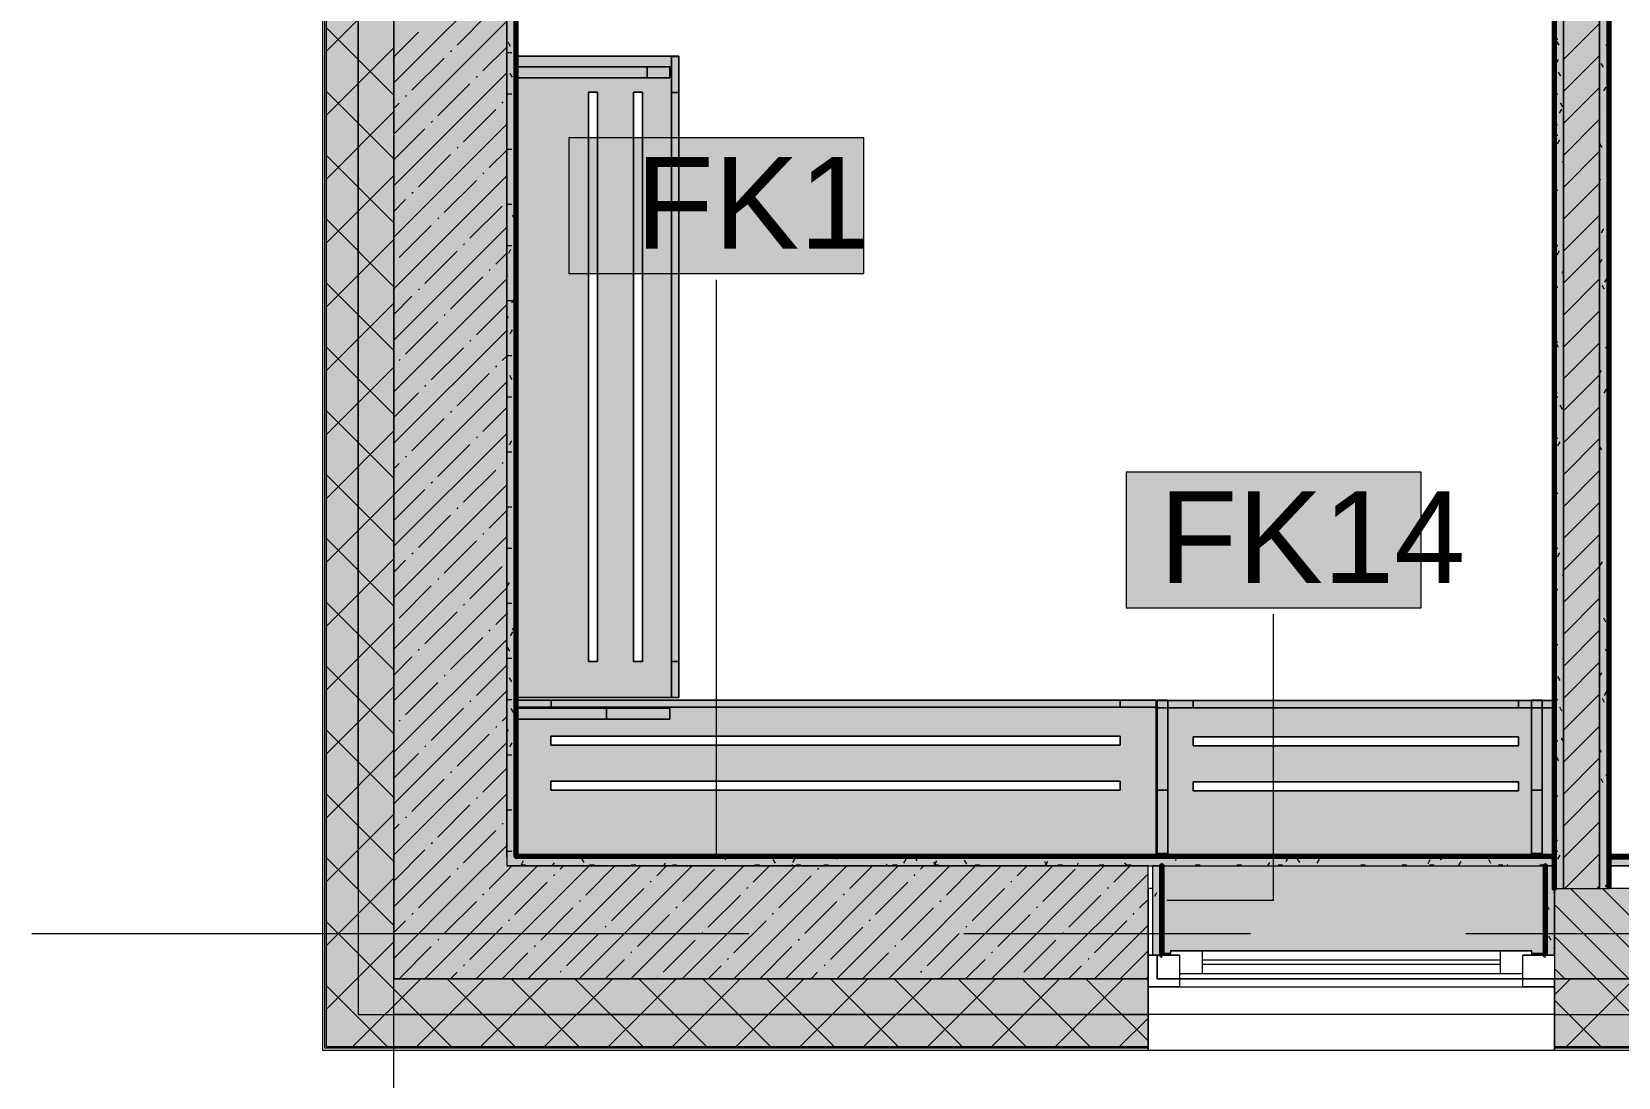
# Model space of a CAD drawing. Header units: millimetres. Extents: x -3817 to 677485, y -22715 to 103890.
# Drawn here: x 640634 to 644147, y 1558 to 3873 of the extents above; entities that cross this region are included whole.
import ezdxf

# ---------------------------------------------------------------- set-up
doc = ezdxf.new("R2010")
doc.units = ezdxf.units.MM
doc.layers.add('PDF _Геометрия', color=7, linetype='Continuous', true_color=0x1d1d1d)
doc.layers.add('PDF _Сплошная заливка', color=7, linetype='Continuous', true_color=0xffffff)
doc.layers.add('PDF _Текст', color=7, linetype='Continuous')
doc.styles.add('PDF GOST-Common', font='arial.ttf')

msp = doc.modelspace()

# ---------------------------------------------------------------- hatches: boundary and pattern name
at = {"layer": 'PDF _Сплошная заливка', "transparency": 33554559}
for points in [[(641285.5, 1775.9), (641435.5, 1775.9), (641435.5, 12267.9), (641285.5, 12267.9), (641285.5, 1922.8)], [(641435.5, 1975.9), (641685.5, 1975.9), (641685.5, 9575.9), (641435.5, 9575.9), (641435.5, 2950.4)], [(659178.4, 2025.9), (659185.5, 2025.9), (659185.5, 2045.9), (644125.5, 2045.9), (644126.5, 2025.9), (658819.7, 2025.9)], [(642320, 1775.9), (643105.5, 1775.9), (643105.5, 2025.9), (641685.5, 2025.9), (641685.5, 1975.9), (641435.5, 1975.9), (641435.5, 1775.9)], [(643985.5, 1827.9), (644005.5, 1827.9), (644005.5, 2025.7), (643985.5, 2025.7), (643985.5, 1922.8)]]:
    msp.add_hatch(color=256, dxfattribs=at).paths.add_polyline_path(points)
h = msp.add_hatch(color=256, dxfattribs=at)
h.paths.add_polyline_path([(644025.5, 1975.9), (644025.5, 5550.9), (644017.5, 5550.9), (644017.5, 5605.9), (644005.5, 5605.9), (644005.5, 1975.9)], flags=0)
h.paths.add_polyline_path([(644017.5, 7055.9), (644017.5, 7110.9), (644025.5, 7110.9), (644025.5, 11275.9), (644005.5, 11275.9), (644005.5, 7055.9)], flags=0)
h = msp.add_hatch(color=256, dxfattribs=at)
h.paths.add_polyline_path([(644105.5, 1975.9), (644105.5, 5605.9), (644025.5, 5605.9), (644025.5, 1975.9)], flags=0)
h.paths.add_polyline_path([(644105.5, 7055.9), (644105.5, 11275.9), (644025.5, 11275.9), (644025.5, 7055.9), (644075.5, 7055.9)], flags=0)
h = msp.add_hatch(color=256, dxfattribs=at)
h.paths.add_polyline_path([(644113.5, 1975.9), (644125.5, 1975.9), (644125.5, 5605.9), (644113.5, 5605.9), (644113.5, 5550.9), (644105.5, 5550.9), (644105.5, 1975.9)], flags=0)
h.paths.add_polyline_path([(644113.5, 7055.9), (644125.5, 7055.9), (644125.5, 8475.9), (644105.5, 8475.9), (644106.3, 7110.9), (644113.5, 7110.9), (644113.5, 7060.5)], flags=0)
at = {"layer": 'PDF _Сплошная заливка', "true_color": 0xeae6de, "transparency": 33554559}
h = msp.add_hatch(color=254, dxfattribs=at)
h.paths.add_polyline_path([(641706.5, 2398.4), (642066.4, 2398.4), (642066.4, 3818.7), (641706.5, 3818.7), (641706.5, 2950.4)], flags=0)
h.paths.add_polyline_path([(641966.4, 2478.4), (641966.4, 3738.7), (641986.4, 3738.7), (641986.4, 2478.4)], flags=0)
h.paths.add_polyline_path([(641866.4, 2478.4), (641866.4, 3738.7), (641886.4, 3738.7), (641886.4, 2478.4)], flags=0)
h = msp.add_hatch(color=254, dxfattribs=at)
h.paths.add_polyline_path([(641706.5, 2046.9), (643123.7, 2046.9), (643123.7, 2393.2), (641706.5, 2393.2), (641706.5, 2386.4)], flags=0)
h.paths.add_polyline_path([(643043.7, 2193.2), (641783.5, 2193.2), (641783.5, 2213.2), (643043.7, 2213.2)], flags=0)
h.paths.add_polyline_path([(643043.7, 2293.2), (641783.5, 2293.2), (641783.5, 2313.2), (643043.7, 2313.2)], flags=0)
h = msp.add_hatch(color=254, dxfattribs=at)
h.paths.add_polyline_path([(644004.5, 2046.9), (644004.5, 2391.8), (643125.2, 2391.8), (643125.2, 2046.9), (643998.8, 2046.9)], flags=0)
h.paths.add_polyline_path([(643205.2, 2191.8), (643205.2, 2211.8), (643925.5, 2211.8), (643925.5, 2191.8), (643754.8, 2191.8)], flags=0)
h.paths.add_polyline_path([(643205.2, 2291.8), (643205.2, 2311.8), (643925.5, 2311.8), (643925.5, 2291.8), (643754.8, 2291.8)], flags=0)
msp.add_hatch(color=254, dxfattribs=at).paths.add_polyline_path([(643155.5, 1831.9), (643155.5, 1837.9), (643955.5, 1837.9), (643955.5, 1831.9), (643984.5, 1831.9), (643985.5, 2025.7), (643136.5, 2025.9), (643136.5, 1831.9)])
at = {"layer": 'PDF _Сплошная заливка', "transparency": 33554559}
h = msp.add_hatch(color=256, dxfattribs=at)
h.paths.add_polyline_path([(661005.5, 1775.9), (661905.5, 1775.9), (661905.5, 1975.9), (661005.5, 1975.9), (661005.5, 1922.8)], flags=0)
h.paths.add_polyline_path([(665755.5, 1775.9), (665755.5, 1975.9), (665505.5, 1975.9), (665505.5, 1775.9)], flags=0)
h.paths.add_polyline_path([(658102.3, 1775.9), (658305.5, 1775.9), (658305.5, 1975.9), (657255.5, 1975.9), (657255.5, 1775.9)], flags=0)
h.paths.add_polyline_path([(673505.5, 1775.9), (673505.5, 1975.9), (673205.5, 1975.9), (673205.5, 1775.9)], flags=0)
h.paths.add_polyline_path([(662805.5, 1775.9), (663705.5, 1775.9), (663705.5, 1975.9), (662805.5, 1975.9), (662805.5, 1922.8)], flags=0)
h.paths.add_polyline_path([(671405.5, 1775.9), (671405.5, 1975.9), (670905.5, 1975.9), (670905.5, 1775.9), (671015.1, 1775.9)], flags=0)
h.paths.add_polyline_path([(668055.5, 1775.9), (669105.5, 1775.9), (669105.5, 1975.9), (668055.5, 1975.9), (668055.5, 1922.8)], flags=0)
h.paths.add_polyline_path([(653805.5, 1775.9), (653805.5, 1975.9), (652905.5, 1975.9), (652905.5, 1775.9), (653798.1, 1775.9)], flags=0)
h.paths.add_polyline_path([(654955.5, 1775.9), (654955.5, 1975.9), (654705.5, 1975.9), (654705.5, 1775.9)], flags=0)
h.paths.add_polyline_path([(646855.5, 1775.9), (646855.5, 1975.9), (646605.5, 1975.9), (646605.5, 1775.9), (646624.3, 1775.9)], flags=0)
h.paths.add_polyline_path([(649155.5, 1775.9), (650205.5, 1775.9), (650205.5, 1975.9), (649155.5, 1975.9)], flags=0)
h.paths.add_polyline_path([(644005.5, 1775.9), (644805.5, 1775.9), (644805.5, 1975.9), (644005.5, 1975.9), (644005.5, 1922.8)], flags=0)
h = msp.add_hatch(color=256, dxfattribs=at)
h.paths.add_polyline_path([(672305.5, 1625.9), (673505.5, 1625.9), (673505.5, 1775.9), (672305.5, 1775.9)], flags=0)
h.paths.add_polyline_path([(676754.1, 1625.9), (677155.5, 1625.9), (677155.5, 1775.9), (675805.5, 1775.9), (675805.5, 1625.9)], flags=0)
h.paths.add_polyline_path([(668055.5, 1625.9), (669105.5, 1625.9), (669105.5, 1775.9), (668055.5, 1775.9)], flags=0)
h.paths.add_polyline_path([(644005.5, 1625.9), (644805.5, 1625.9), (644805.5, 1775.9), (644005.5, 1775.9)], flags=0)
h.paths.add_polyline_path([(658102.3, 1625.9), (658305.5, 1625.9), (658305.5, 1775.9), (657255.5, 1775.9), (657255.5, 1625.9)], flags=0)
h.paths.add_polyline_path([(645705.5, 1625.9), (646855.5, 1625.9), (646855.5, 1775.9), (645705.5, 1775.9)], flags=0)
h.paths.add_polyline_path([(643105.5, 1625.9), (643105.5, 1775.9), (641285.5, 1775.9), (641285.5, 1625.9), (642320, 1625.9)], flags=0)
h.paths.add_polyline_path([(671405.5, 1625.9), (671405.5, 1775.9), (670005.5, 1775.9), (670005.5, 1625.9), (671015.1, 1625.9)], flags=0)
h.paths.add_polyline_path([(661905.5, 1625.9), (661905.5, 1775.9), (661005.5, 1775.9), (661005.5, 1625.9)], flags=0)
h.paths.add_polyline_path([(663705.5, 1625.9), (663705.5, 1775.9), (662805.5, 1775.9), (662805.5, 1625.9)], flags=0)
h.paths.add_polyline_path([(649155.5, 1625.9), (650205.5, 1625.9), (650205.5, 1775.9), (649155.5, 1775.9)], flags=0)
h.paths.add_polyline_path([(651105.5, 1625.9), (652005.5, 1625.9), (652005.5, 1775.9), (651105.5, 1775.9)], flags=0)
h.paths.add_polyline_path([(659205.5, 1625.9), (660105.5, 1625.9), (660105.5, 1775.9), (659205.5, 1775.9)], flags=0)
h.paths.add_polyline_path([(654955.5, 1625.9), (654955.5, 1775.9), (652905.5, 1775.9), (652905.5, 1625.9), (654705.5, 1625.9)], flags=0)
h.paths.add_polyline_path([(665755.5, 1625.9), (665755.5, 1775.9), (664605.5, 1775.9), (664605.5, 1625.9), (665276.1, 1625.9)], flags=0)

# ---------------------------------------------------------------- linework, layer by layer
at = {"layer": 'PDF _Геометрия', "color": 9, "lineweight": 9, "true_color": 0xc0c0c0}
for points in [[(659695.5, 11483.9), (659695.5, 11495.9), (659425.5, 11495.9), (659425.5, 11475.9), (659425.5, 11275.9), (659425.5, 12475.9), (659205.5, 12475.9), (657170.5, 12475.9), (657170.5, 12275.9), (657170.5, 12255.9), (659185.5, 12255.9), (659185.5, 2045.9), (644126.5, 2045.9)], [(642000.5, 11483.9), (642000.5, 11495.9), (641685.5, 11495.9), (641685.5, 11475.9), (641685.5, 11275.9), (641685.5, 2045.9), (641685.5, 9575.9), (641435.5, 9575.9), (641435.5, 1975.9), (641435.5, 1775.9), (643105.5, 1775.9), (643105.5, 2025.9), (644004.5, 2025.9)], [(644017.5, 5605.9), (644005.5, 5605.9), (644005.5, 1975.9), (644005.5, 1775.9), (644005.5, 1617.9), (644805.5, 1617.9), (644805.5, 1775.9), (644805.5, 1975.9), (644126.5, 1975.9)], [(644125.5, 1975.9), (644125.5, 5605.9), (644113.5, 5605.9)], [(644005.5, 2025.9), (644005.5, 2045.9)], [(644125.5, 2045.9), (644125.5, 2025.9)], [(659175.5, 2025.9), (659185.5, 2025.9), (644126.5, 2025.9), (644805.5, 2025.9)], [(643115.5, 1975.9), (643105.5, 1975.9), (643105.5, 1775.9), (643105.5, 1617.9), (644005.5, 1617.9), (644005.5, 1775.9), (643126, 1775.9), (643126, 1827.9), (643126, 1775.9), (644005.5, 1775.9)]]:
    msp.add_lwpolyline(points, dxfattribs=at)
for points in [[(641277.5, 1775.9), (641277.5, 1622.9), (641277.5, 1617.9), (643105.5, 1617.9), (643105.5, 1775.9), (641435.5, 1775.9), (641435.5, 12267.9), (641435.5, 12270.9), (641435.5, 12275.9), (641282.5, 12275.9), (641277.5, 12275.9)], [(643135.5, 1827.9), (643135.5, 2025.9), (643115.5, 2025.9), (643115.5, 1827.9)], [(644005.5, 1827.9), (644005.5, 2025.7), (643985.5, 2025.7), (643985.5, 1827.9)]]:
    msp.add_lwpolyline(points, close=True, dxfattribs=at)
at = {"layer": 'PDF _Геометрия', "color": 7, "lineweight": 9}
for points in [[(641435.5, 12270.9), (641285.5, 12270.9), (641282.5, 12270.9), (641282.5, 1775.9), (641282.5, 1625.9), (641282.5, 1622.9), (643105.5, 1622.9)], [(641435.5, 12267.9), (641285.5, 12267.9), (641285.5, 1775.9), (641285.5, 1625.9), (643105.5, 1625.9)], [(641356.5, 12275.9), (641356.5, 1696.9), (643105.5, 1696.9), (641435.5, 1696.9)], [(641705.5, 2045.9), (641705.5, 11254.9)], [(641356.5, 1975.9), (641356.5, 9575.9)], [(644005.5, 1975.9), (644025.5, 1975.9), (644025.5, 5550.9), (644025.5, 1975.9), (644105.5, 1975.9), (644105.5, 5550.9), (644105.5, 1975.9), (644125.5, 1975.9)], [(642149.8, 2046.4), (642149.8, 3323.8)], [(643147.3, 1950), (643383.7, 1950), (643383.7, 2583.5)], [(641685.5, 2045.9), (641685.5, 2025.9), (643105.5, 2025.9), (641685.5, 2025.9)], [(644005.5, 2045.9), (644004.5, 2045.9), (641706.5, 2045.9)], [(644126.5, 2045.9), (644125.5, 2045.9)], [(644005.5, 2025.9), (644004.5, 2025.9)], [(644126.5, 2025.9), (644125.5, 2025.9)], [(644005.5, 1696.9), (644805.5, 1696.9)], [(644005.5, 1625.9), (644805.5, 1625.9)], [(644005.5, 1622.9), (644805.5, 1622.9)]]:
    msp.add_lwpolyline(points, dxfattribs=at)
at = {"layer": 'PDF _Геометрия', "color": 231, "lineweight": 9, "true_color": 0xff80c0}
for points in [[(641706.5, 11254.9), (641705.5, 11254.9), (641705.5, 2045.9), (641706.5, 2045.9), (644004.5, 2045.9)], [(644125.5, 1975.9), (644126.5, 1975.9)]]:
    msp.add_lwpolyline(points, dxfattribs=at)
at = {"layer": 'PDF _Геометрия', "color": 231, "lineweight": 70, "true_color": 0xff80c0}
for points in [[(644004.5, 2025.9), (644004.5, 1975.9), (644005.5, 1975.9), (644005.5, 2025.9), (644005.5, 2045.9), (644005.5, 5605.9), (644004.5, 5605.9), (644004.5, 2046.9), (641706.5, 2046.9), (641706.5, 11254.9)], [(644126.5, 2045.9), (644805.5, 2045.9), (644805.5, 2046.9), (644126.5, 2046.9), (644126.5, 5605.9), (644125.5, 5605.9), (644125.5, 2045.9), (644125.5, 2025.9), (644125.5, 1975.9)], [(644126.5, 1975.9), (644126.5, 2025.9)]]:
    msp.add_lwpolyline(points, dxfattribs=at)
at = {"layer": 'PDF _Геометрия', "color": 253, "lineweight": 9, "true_color": 0xaaaaaa}
for points in [[(641435.5, -30.4), (641435.5, 2469.6), (641435.5, 4736.5)], [(640633.9, 1875.9), (642221.4, 1875.9)], [(642697.7, 1875.9), (643332.7, 1875.9)], [(643808.9, 1875.9), (645396.4, 1875.9)], [(643175.5, 1827.9), (643105.5, 1827.9)], [(644005.5, 1827.9), (643935.5, 1827.9)], [(643225.5, 1817.9), (643885.5, 1817.9)], [(643885.5, 1807.9), (643225.5, 1807.9)], [(643105.5, 1757.9), (644005.5, 1757.9)]]:
    msp.add_lwpolyline(points, dxfattribs=at)
at = {"layer": 'PDF _Геометрия', "lineweight": 9}
for points in [[(641435.5, 3760.1), (641685.5, 4010.1)], [(641285.5, 3828.9), (641435.5, 3978.9)], [(641575.6, 3843.2), (641646.9, 3914.5)], [(641435.5, 3732.6), (641285.5, 3882.6)], [(641435.5, 3646), (641685.5, 3896)], [(641435.5, 3817.1), (641490.1, 3871.7)], [(644025.5, 3811.2), (644105.5, 3891.2)], [(641285.5, 3687.5), (641435.5, 3837.5)], [(641561.4, 3829), (641563.7, 3831.3)], [(641632.7, 3786.2), (641685.5, 3839)], [(641475.8, 3743.4), (641547.1, 3814.7)], [(644025.5, 3740.5), (644105.5, 3820.5)], [(641435.5, 3532), (641685.5, 3782)], [(641618.4, 3771.9), (641620.8, 3774.3)], [(641435.5, 3591.2), (641285.5, 3741.2)], [(641461.6, 3729.2), (641464, 3731.5)], [(641532.9, 3686.4), (641604.1, 3757.7)], [(644025.5, 3669.7), (644105.5, 3749.7)], [(641285.5, 3546), (641435.5, 3696)], [(641435.5, 3703.1), (641447.3, 3714.9)], [(641589.9, 3629.4), (641661.2, 3700.6)], [(641675.4, 3714.9), (641677.8, 3717.3)], [(641435.5, 3417.9), (641685.5, 3667.9)], [(641435.5, 3589), (641504.3, 3657.9)], [(641518.6, 3672.1), (641521, 3674.5)], [(644025.5, 3599), (644105.5, 3679)], [(641435.5, 3449.8), (641285.5, 3599.8)], [(641490.1, 3529.6), (641561.4, 3600.9)], [(641575.6, 3615.1), (641578, 3617.5)], [(641646.9, 3572.3), (641685.5, 3610.9)], [(644025.5, 3528.3), (644105.5, 3608.3)], [(641285.5, 3404.6), (641435.5, 3554.6)], [(641435.5, 3303.9), (641685.5, 3553.9)], [(641632.7, 3558.1), (641635, 3560.5)], [(641475.8, 3515.3), (641478.2, 3517.7)], [(641547.1, 3472.5), (641618.4, 3543.8)], [(644025.5, 3457.6), (644105.5, 3537.6)], [(641435.5, 3475), (641461.6, 3501.1)], [(641604.1, 3415.5), (641675.4, 3486.8)], [(641435.5, 3308.4), (641285.5, 3458.4)], [(641447.3, 3372.8), (641518.6, 3444)], [(641532.9, 3458.3), (641535.2, 3460.7)], [(644025.5, 3386.9), (644105.5, 3466.9)], [(641285.5, 3263.2), (641435.5, 3413.2)], [(641435.5, 3189.8), (641685.5, 3439.8)], [(641504.3, 3315.7), (641575.6, 3387)], [(641589.9, 3401.3), (641592.3, 3403.6)], [(641661.2, 3358.5), (641685.5, 3382.8)], [(644025.5, 3316.2), (644105.5, 3396.2)], [(641646.9, 3344.2), (641649.3, 3346.6)], [(641435.5, 3166.9), (641285.5, 3316.9)], [(641435.5, 3075.8), (641685.5, 3325.8)], [(641490.1, 3301.5), (641492.5, 3303.8)], [(641561.4, 3258.7), (641632.7, 3330)], [(644025.5, 3245.5), (644105.5, 3325.5)], [(641285.5, 3121.8), (641435.5, 3271.8)], [(641435.5, 3246.9), (641475.8, 3287.2)], [(641618.4, 3201.7), (641685.5, 3268.8)], [(641547.1, 3244.4), (641549.5, 3246.8)], [(644025.5, 3174.8), (644105.5, 3254.8)], [(641435.5, 2961.7), (641685.5, 3211.7)], [(641461.6, 3158.9), (641532.9, 3230.2)], [(641435.5, 3025.5), (641285.5, 3175.5)], [(641518.6, 3101.9), (641589.9, 3173.2)], [(641604.1, 3187.4), (641606.5, 3189.8)], [(644025.5, 3104.1), (644105.5, 3184.1)], [(641285.5, 2980.4), (641435.5, 3130.4)], [(641447.3, 3144.7), (641449.7, 3147)], [(641661.2, 3130.4), (641663.5, 3132.8)], [(641675.4, 3144.7), (641685.5, 3154.7)], [(641435.5, 2847.7), (641685.5, 3097.7)], [(641575.6, 3044.9), (641646.9, 3116.1)], [(644025.5, 3033.3), (644105.5, 3113.3)], [(641435.5, 3018.8), (641490.1, 3073.4)], [(641504.3, 3087.6), (641506.7, 3090)], [(641435.5, 2884.1), (641285.5, 3034.1)], [(641561.4, 3030.6), (641563.7, 3033)], [(641632.7, 2987.8), (641685.5, 3040.7)], [(644025.5, 2962.6), (644105.5, 3042.6)], [(641285.5, 2838.9), (641435.5, 2988.9)], [(641475.8, 2945.1), (641547.1, 3016.3)], [(641435.5, 2733.6), (641685.5, 2983.6)], [(641532.9, 2888), (641604.1, 2959.3)], [(641618.4, 2973.6), (641620.8, 2976)], [(644025.5, 2891.9), (644105.5, 2971.9)], [(641435.5, 2904.7), (641447.3, 2916.6)], [(641461.6, 2930.8), (641464, 2933.2)], [(641675.4, 2916.6), (641677.8, 2918.9)], [(641435.5, 2742.7), (641285.5, 2892.7)], [(641589.9, 2831), (641661.2, 2902.3)], [(644025.5, 2821.2), (644105.5, 2901.2)], [(641285.5, 2697.5), (641435.5, 2847.5)], [(641435.5, 2619.6), (641685.5, 2869.6)], [(641435.5, 2790.7), (641504.3, 2859.5)], [(641518.6, 2873.8), (641521, 2876.2)], [(641575.6, 2816.8), (641578, 2819.1)], [(641646.9, 2774), (641685.5, 2812.6)], [(644025.5, 2750.5), (644105.5, 2830.5)], [(641490.1, 2731.2), (641561.4, 2802.5)], [(641435.5, 2601.3), (641285.5, 2751.3)], [(641435.5, 2505.5), (641685.5, 2755.5)], [(641547.1, 2674.2), (641618.4, 2745.5)], [(641632.7, 2759.7), (641635, 2762.1)], [(644025.5, 2679.8), (644105.5, 2759.8)], [(641285.5, 2556.1), (641435.5, 2706.1)], [(641475.8, 2717), (641478.2, 2719.3)], [(641435.5, 2676.6), (641461.6, 2702.7)], [(641604.1, 2617.2), (641675.4, 2688.5)], [(644025.5, 2609.1), (644105.5, 2689.1)], [(641435.5, 2391.5), (641685.5, 2641.5)], [(641447.3, 2574.4), (641518.6, 2645.7)], [(641532.9, 2659.9), (641535.2, 2662.3)], [(641435.5, 2459.8), (641285.5, 2609.8)], [(641589.9, 2602.9), (641592.3, 2605.3)], [(644025.5, 2538.4), (644105.5, 2618.4)], [(641285.5, 2414.7), (641435.5, 2564.7)], [(641504.3, 2517.4), (641575.6, 2588.7)], [(641661.2, 2560.2), (641685.5, 2584.5)], [(641561.4, 2460.4), (641632.7, 2531.6)], [(641646.9, 2545.9), (641649.3, 2548.3)], [(644025.5, 2467.7), (644105.5, 2547.7)], [(641435.5, 2277.4), (641685.5, 2527.4)], [(641490.1, 2503.1), (641492.5, 2505.5)], [(641435.5, 2318.4), (641285.5, 2468.4)], [(641435.5, 2448.5), (641475.8, 2488.9)], [(641618.4, 2403.3), (641685.5, 2470.4)], [(644025.5, 2396.9), (644105.5, 2477)], [(641461.6, 2360.6), (641532.9, 2431.8)], [(641547.1, 2446.1), (641549.5, 2448.5)], [(641285.5, 2273.2), (641435.5, 2423.2)], [(641435.5, 2163.4), (641685.5, 2413.4)], [(641604.1, 2389.1), (641606.5, 2391.4)], [(644025.5, 2326.2), (644105.5, 2406.2)], [(641518.6, 2303.5), (641589.9, 2374.8)], [(641675.4, 2346.3), (641685.5, 2356.4)], [(641435.5, 2177), (641285.5, 2327)], [(641447.3, 2346.3), (641449.7, 2348.7)], [(641661.2, 2332.1), (641663.5, 2334.4)], [(644025.5, 2255.5), (644105.5, 2335.5)], [(641435.5, 2049.3), (641685.5, 2299.3)], [(641504.3, 2289.3), (641506.7, 2291.7)], [(641575.6, 2246.5), (641646.9, 2317.8)], [(641285.5, 2131.8), (641435.5, 2281.8)], [(641435.5, 2220.4), (641490.1, 2275)], [(644025.5, 2184.8), (644105.5, 2264.8)], [(641475.8, 2146.7), (641547.1, 2218)], [(641561.4, 2232.3), (641563.7, 2234.6)], [(641632.7, 2189.5), (641685.5, 2242.3)], [(641435.5, 2035.6), (641285.5, 2185.6)], [(641435.5, 1935.3), (641476, 1975.9), (641685.5, 2185.3)], [(644025.5, 2114.1), (644105.5, 2194.1)], [(641532.9, 2089.7), (641604.1, 2161)], [(641618.4, 2175.2), (641620.8, 2177.6)], [(641285.5, 1990.4), (641435.5, 2140.4)], [(641435.5, 2106.4), (641447.3, 2118.2)], [(641461.6, 2132.5), (641464, 2134.8)], [(641675.4, 2118.2), (641677.8, 2120.6)], [(644025.5, 2043.4), (644105.5, 2123.4)], [(641518.6, 2075.4), (641521, 2077.8)], [(641589.9, 2032.7), (641661.2, 2104)], [(641435.5, 1894.2), (641285.5, 2044.2)], [(641435.5, 1821.2), (641590.1, 1975.9), (641685.5, 2071.2)], [(641435.5, 1992.3), (641504.3, 2061.2)], [(644028.6, 1975.9), (644105.5, 2052.7)], [(641490.1, 1932.9), (641533.1, 1975.9), (641561.4, 2004.2)], [(641504.1, 1775.9), (641754.1, 2025.9)], [(641575.6, 2018.4), (641578, 2020.8)], [(641618.2, 1775.9), (641868.2, 2025.9)], [(641646.9, 1975.7), (641647.1, 1975.9), (641685.5, 2014.2), (641697.1, 2025.9)], [(641732.2, 1775.9), (641982.2, 2025.9)], [(641789.5, 2004.2), (641791.8, 2006.5)], [(641803.7, 2018.4), (641811.2, 2025.9)], [(641846.3, 1775.9), (642096.3, 2025.9)], [(641860.8, 1961.4), (641925.2, 2025.9)], [(641960.3, 1775.9), (642210.3, 2025.9)], [(642017.6, 2004.2), (642039.3, 2025.9)], [(642074.4, 1775.9), (642324.4, 2025.9)], [(642074.6, 1947.1), (642145.9, 2018.4)], [(642188.4, 1775.9), (642438.4, 2025.9)], [(642231.4, 1989.9), (642267.4, 2025.9)], [(642288.4, 1932.9), (642359.7, 2004.2)], [(642302.5, 1775.9), (642552.5, 2025.9)], [(642374, 2018.4), (642376.3, 2020.8)], [(642416.5, 1775.9), (642666.5, 2025.9)], [(642445.3, 1975.7), (642495.5, 2025.9)], [(642530.6, 1775.9), (642780.6, 2025.9)], [(642587.8, 2004.2), (642590.2, 2006.5)], [(642602.1, 2018.4), (642609.5, 2025.9)], [(642644.6, 1775.9), (642894.6, 2025.9)], [(642659.1, 1961.4), (642723.6, 2025.9)], [(642758.7, 1775.9), (643008.7, 2025.9)], [(642815.9, 2004.2), (642837.6, 2025.9)], [(642872.7, 1775.9), (643105.5, 2008.6)], [(642872.9, 1947.1), (642944.2, 2018.4)], [(643029.8, 1989.9), (643065.7, 2025.9)], [(641285.5, 1849), (641435.5, 1999)], [(641703.9, 1918.6), (641775.2, 1989.9)], [(641917.8, 1904.4), (641989.1, 1975.7)], [(642003.3, 1989.9), (642005.7, 1992.3)], [(642217.2, 1975.7), (642219.5, 1978)], [(642502.3, 1918.6), (642573.6, 1989.9)], [(642716.1, 1904.4), (642787.4, 1975.7)], [(642801.7, 1989.9), (642804, 1992.3)], [(643015.5, 1975.7), (643017.9, 1978)], [(644390.8, 1625.9), (644240.8, 1775.9), (644040.8, 1975.9)], [(644099.4, 1975.9), (644105.5, 1982)], [(644311.5, 1775.9), (644111.5, 1975.9)], [(641547.1, 1875.9), (641618.4, 1947.1)], [(641632.7, 1961.4), (641635, 1963.8)], [(641761, 1861.6), (641832.2, 1932.9)], [(641846.5, 1947.1), (641848.9, 1949.5)], [(642060.3, 1932.9), (642062.7, 1935.3)], [(642131.6, 1890.1), (642202.9, 1961.4)], [(642345.5, 1875.9), (642416.7, 1947.1)], [(642431, 1961.4), (642433.4, 1963.8)], [(642559.3, 1861.6), (642630.6, 1932.9)], [(642644.8, 1947.1), (642647.2, 1949.5)], [(642858.7, 1932.9), (642861.1, 1935.3)], [(642930, 1890.1), (643001.2, 1961.4)], [(643086.8, 1932.9), (643105.5, 1951.6)], [(644170.1, 1775.9), (644005.5, 1940.4)], [(641562.4, 1625.9), (641412.4, 1775.9), (641285.5, 1902.7)], [(641435.5, 1878.3), (641461.6, 1904.4)], [(641475.8, 1918.6), (641478.2, 1921)], [(641689.7, 1904.4), (641692, 1906.7)], [(641974.8, 1847.3), (642046.1, 1918.6)], [(642188.6, 1833.1), (642259.9, 1904.4)], [(642274.2, 1918.6), (642276.6, 1921)], [(642488, 1904.4), (642490.4, 1906.7)], [(642773.1, 1847.3), (642844.4, 1918.6)], [(642987, 1833.1), (643058.3, 1904.4)], [(643072.5, 1918.6), (643074.9, 1921)], [(641532.9, 1861.6), (641535.2, 1864)], [(641604.1, 1818.8), (641675.4, 1890.1)], [(641818, 1804.6), (641889.3, 1875.9)], [(641903.5, 1890.1), (641905.9, 1892.5)], [(642117.4, 1875.9), (642119.7, 1878.2)], [(642331.2, 1861.6), (642333.6, 1864)], [(642402.5, 1818.8), (642473.8, 1890.1)], [(642616.3, 1804.6), (642687.6, 1875.9)], [(642701.9, 1890.1), (642704.2, 1892.5)], [(642915.7, 1875.9), (642918.1, 1878.2)], [(642986.8, 1775.9), (643105.5, 1894.6)], [(644249.4, 1625.9), (644099.4, 1775.9), (644005.5, 1869.7)], [(641285.5, 1707.6), (641353.8, 1775.9), (641435.5, 1857.6)], [(641447.3, 1776.1), (641518.6, 1847.3)], [(641675.2, 1775.9), (641732.4, 1833.1)], [(641746.7, 1847.3), (641749.1, 1849.7)], [(641960.5, 1833.1), (641962.9, 1835.5)], [(642031.8, 1790.3), (642103.1, 1861.6)], [(642245.7, 1776.1), (642316.9, 1847.3)], [(642473.6, 1775.9), (642530.8, 1833.1)], [(642545, 1847.3), (642547.4, 1849.7)], [(642758.9, 1833.1), (642761.3, 1835.5)], [(642830.2, 1790.3), (642901.4, 1861.6)], [(643044, 1776.1), (643105.5, 1837.5)], [(641589.9, 1804.6), (641592.3, 1806.9)], [(641803.7, 1790.3), (641806.1, 1792.7)], [(641903.3, 1775.9), (641946.3, 1818.8)], [(642131.4, 1775.9), (642160.1, 1804.6)], [(642174.4, 1818.8), (642176.8, 1821.2)], [(642388.2, 1804.6), (642390.6, 1806.9)], [(642602.1, 1790.3), (642604.4, 1792.7)], [(642701.7, 1775.9), (642744.6, 1818.8)], [(642929.8, 1775.9), (642958.5, 1804.6)], [(642972.7, 1818.8), (642975.1, 1821.2)], [(644028.6, 1775.9), (644005.5, 1799)], [(641420.9, 1625.9), (641285.5, 1761.3)], [(641345.2, 1625.9), (641495.2, 1775.9)], [(641486.6, 1625.9), (641636.6, 1775.9)], [(641703.8, 1625.9), (641553.8, 1775.9)], [(641561.2, 1775.9), (641575.6, 1790.3)], [(641628, 1625.9), (641778, 1775.9)], [(641845.2, 1625.9), (641695.2, 1775.9)], [(641769.5, 1625.9), (641919.5, 1775.9)], [(641789.3, 1775.9), (641789.5, 1776.1)], [(641986.6, 1625.9), (641836.6, 1775.9)], [(641910.9, 1625.9), (642060.9, 1775.9)], [(642128, 1625.9), (641978, 1775.9)], [(642017.6, 1776.1), (642019.9, 1778.4)], [(642052.3, 1625.9), (642202.3, 1775.9)], [(642269.5, 1625.9), (642119.5, 1775.9)], [(642193.7, 1625.9), (642343.7, 1775.9)], [(642410.9, 1625.9), (642260.9, 1775.9)], [(642335.1, 1625.9), (642485.1, 1775.9)], [(642359.5, 1775.9), (642374, 1790.3)], [(642552.3, 1625.9), (642402.3, 1775.9)], [(642476.6, 1625.9), (642626.6, 1775.9)], [(642693.7, 1625.9), (642543.7, 1775.9)], [(642587.6, 1775.9), (642587.8, 1776.1)], [(642618, 1625.9), (642768, 1775.9)], [(642835.1, 1625.9), (642685.1, 1775.9)], [(642759.4, 1625.9), (642909.4, 1775.9)], [(642815.9, 1776.1), (642818.3, 1778.4)], [(642976.6, 1625.9), (642826.6, 1775.9)], [(642900.8, 1625.9), (643050.8, 1775.9)], [(643105.5, 1638.4), (642968, 1775.9)], [(643100.8, 1775.9), (643105.5, 1780.5)], [(644005.5, 1740.6), (644040.8, 1775.9)], [(644032.2, 1625.9), (644182.2, 1775.9)], [(644107.9, 1625.9), (644005.5, 1728.3)], [(643042.3, 1625.9), (643105.5, 1689.1)]]:
    msp.add_lwpolyline(points, dxfattribs=at)
at = {"layer": 'PDF _Геометрия', "color": 253, "lineweight": 9, "true_color": 0x9b9b9b}
for points in [[(641694.2, 3840), (641689.2, 3848.7)], [(641705.5, 3836.7), (641702.6, 3831.8)], [(644005.5, 3857.1), (644013.2, 3857.1)], [(644015.5, 3842.8), (644010.5, 3851.5)], [(644125.2, 3835.7), (644120.1, 3844.4)], [(641686.7, 3826.6), (641696.7, 3826.6)], [(644013.7, 3811.3), (644008.7, 3802.6)], [(644114, 3794.1), (644109, 3802.8)], [(641698.3, 3772), (641693.3, 3780.7)], [(644019.6, 3774.7), (644014.6, 3783.4)], [(644125.1, 3765.6), (644125.5, 3765.6)], [(641687.1, 3730.3), (641685.5, 3733.2)], [(641686.7, 3735.1), (641696.7, 3735.1)], [(644005.5, 3735.1), (644013.2, 3735.1)], [(644119.3, 3750.4), (644114.2, 3741.7)], [(644020.8, 3701.7), (644015.7, 3692.9)], [(644023.7, 3706.7), (644018.6, 3715.4)], [(644125.5, 3700.1), (644125.4, 3700)], [(644012.5, 3665.1), (644007.5, 3673.8)], [(644106.9, 3684.4), (644105.5, 3686.9)], [(644125.1, 3674.2), (644125.5, 3674.2)], [(644005.5, 3643.7), (644013.2, 3643.7)], [(644016.7, 3633.6), (644011.6, 3624.9)], [(644111, 3616.4), (644106, 3625.1)], [(641686.7, 3613.2), (641696.7, 3613.2)], [(641705.5, 3592.9), (641701.5, 3586.1)], [(644025.5, 3587.9), (644022.8, 3583.3)], [(644125.1, 3552.3), (644125.5, 3552.3)], [(644005.5, 3521.8), (644013.2, 3521.8)], [(644107, 3546.3), (644105.5, 3543.6)], [(644125.5, 3530.4), (644125.3, 3530.6)], [(641686.7, 3491.3), (641696.7, 3491.3)], [(644009.5, 3487.4), (644005.5, 3494.4)], [(641703.5, 3458.2), (641698.5, 3466.9)], [(644114.1, 3436.6), (644109.1, 3427.9)], [(644125.1, 3430.3), (644125.5, 3430.3)], [(641686.7, 3399.9), (641696.7, 3399.9)], [(641694.3, 3390.7), (641689.3, 3382)], [(644005.5, 3399.9), (644013.2, 3399.9)], [(644015.6, 3387.9), (644010.6, 3379.2)], [(644025.5, 3398.8), (644023.8, 3401.6)], [(644025.5, 3344.1), (644021.7, 3337.5)], [(644110, 3368.6), (644105.5, 3360.7)], [(644125.1, 3338.9), (644125.5, 3338.9)], [(644005.5, 3308.4), (644013.2, 3308.4)], [(644116.2, 3302.6), (644111.2, 3311.3)], [(644121.2, 3326.9), (644116.1, 3318.2)], [(641686.7, 3277.9), (641696.7, 3277.9)], [(641701.4, 3281), (641696.3, 3272.3)], [(641689.3, 3238.9), (641685.5, 3245.5)], [(641697.3, 3213), (641692.3, 3204.2)], [(644125.1, 3217), (644125.5, 3217)], [(641705.5, 3166.2), (641703.4, 3162.6)], [(644005.5, 3186.5), (644013.2, 3186.5)], [(644014.7, 3173.6), (644009.7, 3182.3)], [(644124.4, 3166.5), (644119.3, 3175.2)], [(641686.7, 3156), (641696.7, 3156)], [(641697.5, 3102.8), (641692.5, 3111.5)], [(644108.9, 3122.8), (644105.5, 3116.9)], [(644125.1, 3095.1), (644125.5, 3095.1)], [(641686.7, 3064.6), (641696.7, 3064.6)], [(644010.4, 3074.1), (644005.5, 3065.6)], [(644005.5, 3064.6), (644013.2, 3064.6)], [(644120.1, 3081.2), (644115, 3072.5)], [(644022.9, 3037.5), (644017.8, 3046.2)], [(644006.3, 3006.1), (644005.5, 3004.6)], [(644125.1, 3003.6), (644125.5, 3003.6)], [(641696.2, 2967.2), (641691.2, 2958.5)], [(644005.5, 2973.1), (644013.2, 2973.1)], [(644017.5, 2964.5), (644012.5, 2955.7)], [(644110.2, 2947.2), (644105.5, 2955.4)], [(641686.7, 2942.7), (641696.7, 2942.7)], [(641705.5, 2922.3), (641702.3, 2916.9)], [(644125.1, 2881.7), (644125.5, 2881.7)], [(644005.5, 2851.2), (644013.2, 2851.2)], [(641686.7, 2820.7), (641696.7, 2820.7)], [(644008.7, 2818.2), (644005.5, 2823.8)], [(644125.1, 2759.8), (644125.5, 2759.8)], [(641686.7, 2729.3), (641696.7, 2729.3)], [(641705.5, 2723.2), (641701.7, 2729.7)], [(644005.5, 2729.3), (644013.2, 2729.3)], [(644016.4, 2718.7), (644011.4, 2710)], [(644025.5, 2673.5), (644022.5, 2668.4)], [(644110.8, 2699.4), (644105.8, 2690.7)], [(641691, 2653.5), (641686, 2644.7)], [(644005.5, 2637.9), (644013.2, 2637.9)], [(644125.1, 2668.3), (644125.5, 2668.3)], [(641686.7, 2607.4), (641696.7, 2607.4)], [(641686.9, 2585.4), (641685.5, 2582.9)], [(644119.5, 2565.4), (644114.5, 2574.1)], [(641698.1, 2543.8), (641693.1, 2535.1)], [(641703.8, 2543.3), (641698.7, 2552)], [(644125.1, 2546.4), (644125.5, 2546.4)], [(641692.6, 2501.6), (641687.6, 2510.4)], [(644005.5, 2515.9), (644013.2, 2515.9)], [(644123.6, 2497.3), (644118.5, 2506.1)], [(641686.7, 2485.5), (641696.7, 2485.5)], [(644025.5, 2484.4), (644024.1, 2486.7)], [(641696.7, 2433.6), (641691.7, 2442.3)], [(644018, 2436.4), (644013, 2445.1)], [(644109.7, 2453.7), (644105.5, 2446.3)], [(644125.5, 2433.1), (644122.6, 2438)], [(644125.1, 2424.5), (644125.5, 2424.5)], [(641686.7, 2394), (641696.7, 2394)], [(644005.5, 2394), (644013.2, 2394)], [(644116.5, 2387.7), (644111.5, 2396.4)], [(644120.9, 2412), (644115.8, 2403.3)], [(641700.8, 2365.6), (641695.8, 2374.3)], [(644022.1, 2368.4), (644017, 2377.1)], [(641685.8, 2339.7), (641685.5, 2339.1)], [(641689.6, 2323.9), (641685.5, 2331.1)], [(644007.1, 2336.9), (644005.5, 2334.1)], [(644125.1, 2333.1), (644125.5, 2333.1)], [(641697, 2298.1), (641692, 2289.3)], [(644005.5, 2302.6), (644013.2, 2302.6)], [(644025.5, 2301.5), (644021.1, 2309)], [(644109.4, 2278), (644105.5, 2284.9)], [(644125.5, 2298.1), (644122.9, 2293.6)], [(641686.7, 2272.1), (641696.7, 2272.1)], [(641705.5, 2251.8), (641703.1, 2247.7)], [(644015, 2258.7), (644010, 2267.4)], [(644025.5, 2246.8), (644024.4, 2244.9)], [(644113.5, 2210), (644108.5, 2218.7)], [(644123.9, 2234.3), (644118.8, 2225.6)], [(644005.5, 2180.7), (644013.2, 2180.7)], [(644125.1, 2211.1), (644125.5, 2211.1)], [(641686.6, 2146.2), (641685.5, 2148.3)], [(641686.7, 2150.2), (641696.7, 2150.2)], [(644007.9, 2149), (644005.5, 2153.3)], [(644006, 2091.2), (644005.5, 2090.2)], [(644012, 2081), (644007, 2089.7)], [(644125.1, 2089.2), (644125.5, 2089.2)], [(641686.7, 2058.7), (641696.7, 2058.7)], [(641705.5, 2052.7), (641700.9, 2060.5)], [(641815.6, 2044.7), (641815, 2045.9)], [(641857.3, 2033.6), (641852.2, 2042.3)], [(641938.5, 2045.9), (641936.6, 2042.5)], [(642171, 2038.8), (642166.9, 2045.9)], [(642239.1, 2042.8), (642237.3, 2045.9)], [(642280.7, 2031.7), (642275.7, 2040.4)], [(642323.4, 2042), (642318.4, 2033.3)], [(642360.9, 2045.9), (642360, 2044.4)], [(642416.8, 2039.9), (642413.3, 2045.9)], [(642569.2, 2040.9), (642564.1, 2032.2)], [(642594.5, 2036.9), (642589.4, 2045.6)], [(642704.1, 2029.8), (642699.1, 2038.5)], [(643170.3, 2045.8), (643165.3, 2037)], [(643399.7, 2044.2), (643398.8, 2045.9)], [(643416, 2044.7), (643411, 2035.9)], [(643441.3, 2033.1), (643436.3, 2041.8)], [(643484.1, 2040.6), (643479, 2031.9)], [(643729.8, 2039.5), (643724.8, 2030.8)], [(643755.1, 2038.3), (643750.7, 2045.9)], [(643823.1, 2042.3), (643821.1, 2045.9)], [(643864.8, 2031.2), (643859.8, 2039.9)], [(644000.9, 2039.3), (643997.1, 2045.9)], [(644005.5, 2058.7), (644013.2, 2058.7)], [(644017.2, 2049.5), (644012.2, 2040.8)], [(641717.2, 2028.3), (641727.2, 2028.3)], [(641722.3, 2037.1), (641717.3, 2028.4)], [(641790.3, 2033), (641786.2, 2025.9)], [(641869.6, 2028.3), (641879.6, 2028.3)], [(641961, 2028.3), (641971.1, 2028.3)], [(642036.1, 2031.9), (642032.6, 2025.9)], [(642052.4, 2028.3), (642062.5, 2028.3)], [(642104.1, 2027.8), (642103, 2025.9)], [(642235.3, 2028.3), (642245.4, 2028.3)], [(642319.3, 2025.9), (642317.3, 2029.2)], [(642326.8, 2028.3), (642336.8, 2028.3)], [(642387.7, 2028.3), (642397.8, 2028.3)], [(642527.5, 2029.7), (642525.3, 2025.9)], [(642540.1, 2028.3), (642550.2, 2028.3)], [(642636, 2025.9), (642631.1, 2034.4)], [(642631.6, 2028.3), (642641.6, 2028.3)], [(642637.2, 2036.8), (642632.2, 2028.1)], [(642723, 2028.3), (642733.1, 2028.3)], [(642741.6, 2025.9), (642740.7, 2027.3)], [(642881.8, 2026.8), (642876.8, 2035.5)], [(642882.9, 2035.7), (642877.9, 2027)], [(642905.9, 2028.3), (642915.9, 2028.3)], [(642951, 2031.6), (642947.7, 2025.9)], [(642997.3, 2028.3), (643007.4, 2028.3)], [(643058.4, 2025.9), (643054.5, 2032.5)], [(643058.3, 2028.3), (643068.3, 2028.3)], [(643210.7, 2028.3), (643220.7, 2028.3)], [(643302.1, 2028.3), (643312.2, 2028.3)], [(643374.4, 2033.5), (643370, 2025.9)], [(643393.6, 2028.3), (643403.6, 2028.3)], [(643576.4, 2028.3), (643586.5, 2028.3)], [(643667.9, 2028.3), (643677.9, 2028.3)], [(643728.8, 2028.3), (643738.9, 2028.3)], [(643797.8, 2035.4), (643792.8, 2026.7)], [(643881.2, 2028.3), (643891.3, 2028.3)], [(643903.1, 2025.9), (643901.4, 2028.7)], [(643972.7, 2028.3), (643982.7, 2028.3)], [(643989.7, 1997.7), (643985.5, 2005)], [(644003.2, 1967.3), (644005.5, 1967.3)], [(644122.8, 1988.6), (644117.7, 1979.9)], [(644125.1, 1997.8), (644125.5, 1997.8)], [(643124.6, 1966.6), (643119.6, 1957.9)], [(643993.8, 1929.7), (643988.7, 1938.4)], [(643135.5, 1924.5), (643130.7, 1916.2)], [(643119.2, 1875.9), (643129.3, 1875.9)], [(643997.9, 1861.6), (643992.8, 1870.4)], [(644003.2, 1845.4), (644005.5, 1845.4)]]:
    msp.add_lwpolyline(points, dxfattribs=at)
at = {"layer": 'PDF _Геометрия', "color": 253, "lineweight": 9, "true_color": 0xaba79f}
for points in [[(641706.5, 2398.4), (641706.5, 3818.7)], [(641706.5, 3771.1), (641706.5, 3795.1)], [(642050.4, 3818.4), (642050.4, 2398.4), (642050.4, 3818.4)], [(642065.9, 3818.4), (642050.4, 3818.4), (642065.9, 3818.4)], [(642050.4, 3738.4), (642050.4, 2478.4), (642050.4, 3738.4)], [(643125.5, 2375.8), (643125.5, 2391.2), (643125.5, 2375.8)], [(643149.5, 2391.8), (643149.5, 2053.2), (643149.5, 2375.8), (643954.5, 2375.8), (643149.5, 2375.8)], [(643954.5, 2375.8), (643954.5, 2053.2), (643954.5, 2391.8)], [(643978.5, 2391.8), (643978.5, 2053.2), (643978.5, 2375.8)], [(641706.4, 2377.2), (643123.7, 2377.2), (641706.4, 2377.2)], [(641706.5, 2350.9), (641706.5, 2374.9)], [(641783.7, 2377.2), (643043.7, 2377.2), (641783.7, 2377.2)], [(643149.5, 2193.2), (643149.5, 2375.8), (643149.5, 2193.2)], [(643954.5, 2375.8), (643954.5, 2193.2), (643954.5, 2375.8)], [(643978.5, 2375.8), (643978.5, 2193.2), (643978.5, 2375.8)], [(643125.5, 2053.2), (643134.7, 2053.2), (643125.5, 2053.2)]]:
    msp.add_lwpolyline(points, dxfattribs=at)
at = {"layer": 'PDF _Геометрия', "color": 8, "lineweight": 9, "true_color": 0x808080}
for points in [[(642066.4, 3818.7), (641706.5, 3818.7), (641706.5, 2398.4), (642066.4, 2398.4)], [(641866.4, 3738.7), (641886.4, 3738.7), (641886.4, 2478.4), (641866.4, 2478.4)], [(641866.4, 3738.7), (641866.4, 2478.4), (641886.4, 2478.4), (641886.4, 3738.7)], [(641966.4, 3738.7), (641986.4, 3738.7), (641986.4, 2478.4), (641966.4, 2478.4)], [(641966.4, 3738.7), (641966.4, 2478.4), (641986.4, 2478.4), (641986.4, 3738.7)], [(643123.7, 2046.9), (643123.7, 2393.2), (641706.4, 2393.2), (643123.7, 2393.2)], [(642066.4, 2398.4), (642050.4, 2398.4)], [(643123.7, 2393.2), (643123.7, 2377.2)], [(643125.2, 2391.8), (644004.6, 2391.8), (643125.2, 2391.8), (643125.2, 2046.9)], [(643149.5, 2393.2), (643125.5, 2393.2)], [(643149.5, 2393.2), (643125.5, 2393.2)], [(643149.5, 2391.8), (643954.5, 2391.8)], [(643978.5, 2393.2), (643954.5, 2393.2)], [(643978.5, 2393.2), (643954.5, 2393.2)], [(641783.5, 2293.2), (641783.5, 2313.2), (643043.7, 2313.2), (643043.7, 2293.2)], [(641783.5, 2293.2), (643043.7, 2293.2), (643043.7, 2313.2), (641783.5, 2313.2)], [(643205.2, 2311.8), (643925.5, 2311.8), (643925.5, 2291.8), (643205.2, 2291.8)], [(643205.2, 2311.8), (643205.2, 2291.8), (643925.5, 2291.8), (643925.5, 2311.8)], [(641783.5, 2193.2), (641783.5, 2213.2), (643043.7, 2213.2), (643043.7, 2193.2)], [(641783.5, 2193.2), (643043.7, 2193.2), (643043.7, 2213.2), (641783.5, 2213.2)], [(643205.2, 2211.8), (643925.5, 2211.8), (643925.5, 2191.8), (643205.2, 2191.8)], [(643205.2, 2211.8), (643205.2, 2191.8), (643925.5, 2191.8), (643925.5, 2211.8)], [(643984.5, 1831.9), (643955.5, 1831.9)]]:
    msp.add_lwpolyline(points, close=True, dxfattribs=at)
for points in [[(641706.5, 3818.7), (642066.4, 3818.7), (642066.4, 2398.4), (641706.5, 2398.4)], [(642066.4, 3818.4), (642066.4, 2398.4), (642066.4, 3818.4)], [(642066.4, 3738.4), (642066.4, 2478.4), (642066.4, 3738.4)], [(641706.4, 2393.2), (643123.7, 2393.2), (641706.4, 2393.2)], [(641783.7, 2393.2), (643043.7, 2393.2), (641783.7, 2393.2)], [(643205.5, 2391.8), (643925.5, 2391.8), (643205.5, 2391.8)], [(643978.5, 2391.8), (644004.6, 2391.8), (643978.5, 2391.8)], [(643155.5, 1831.9), (643136.5, 1831.9), (643155.5, 1831.9)]]:
    msp.add_lwpolyline(points, dxfattribs=at)
at = {"layer": 'PDF _Геометрия', "color": 254, "lineweight": 9, "true_color": 0xd5d3cf}
for points in [[(641706.5, 3771.1), (641706.5, 3795.1)], [(643141.2, 2375.8), (643149.5, 2375.8), (643149.5, 2391.8)], [(643149.5, 2391.8), (643149.5, 2375.8), (643149.5, 2391.8)], [(643978.5, 2391.8), (643978.5, 2375.8), (643978.5, 2391.8), (643978.5, 2375.8), (643954.5, 2375.8), (643954.5, 2391.8)], [(643954.5, 2391.8), (643954.5, 2375.8), (643954.5, 2391.8)], [(643138, 2375.8), (643125.5, 2375.8)]]:
    msp.add_lwpolyline(points, dxfattribs=at)
at = {"layer": 'PDF _Геометрия', "color": 253, "lineweight": 9, "true_color": 0xaba79f}
for points in [[(641996.5, 3795.1), (641706.5, 3795.1), (642046.5, 3795.1)], [(642046.5, 3795.1), (642046.5, 3771.1)], [(641996.5, 3771.1), (642046.5, 3771.1), (641706.5, 3771.1)], [(643125.5, 2391.2), (643125.5, 2193.2), (643125.5, 2391.2), (643125.5, 2053.2)], [(642046.5, 2374.9), (641706.5, 2374.9), (641906.5, 2374.9), (641706.5, 2374.9)], [(642046.5, 2374.9), (642046.5, 2350.9)], [(643925.5, 2375.8), (643205.5, 2375.8)], [(644004.6, 2375.8), (643978.5, 2375.8)], [(642046.5, 2350.9), (641706.5, 2350.9), (641906.5, 2350.9), (641706.5, 2350.9)], [(643135.9, 2053.2), (643149.5, 2053.2)], [(643978.5, 2053.2), (643954.5, 2053.2)]]:
    msp.add_lwpolyline(points, close=True, dxfattribs=at)
at = {"layer": 'PDF _Геометрия', "color": 254, "lineweight": 9, "true_color": 0xd5d3cf}
for points in [[(641996.5, 3795.1), (641996.5, 3771.1)], [(642066.4, 3738.4), (642050.4, 3738.4)], [(642066.4, 2478.4), (642050.4, 2478.4)], [(641783.7, 2377.2), (641783.7, 2393.2)], [(643043.7, 2393.2), (643043.7, 2377.2)], [(643205.5, 2375.8), (643205.5, 2391.8)], [(643925.5, 2391.8), (643925.5, 2375.8)], [(641706.5, 2374.9), (641706.5, 2350.9)], [(641906.5, 2374.9), (641906.5, 2350.9)], [(643149.5, 2193.2), (643125.5, 2193.2)], [(643978.5, 2193.2), (643954.5, 2193.2)]]:
    msp.add_lwpolyline(points, close=True, dxfattribs=at)
at = {"layer": 'PDF _Геометрия', "color": 7, "lineweight": 9}
for points in [[(642476.4, 3637.6), (641823.3, 3637.6), (641823.3, 3337.6), (642476.4, 3337.6)], [(643710.2, 2897.4), (643057.1, 2897.4), (643057.1, 2597.4), (643710.2, 2597.4)], [(644005.5, 1775.9), (644805.5, 1775.9)]]:
    msp.add_lwpolyline(points, close=True, dxfattribs=at)
at = {"layer": 'PDF _Геометрия', "color": 254, "lineweight": 9, "true_color": 0xdfdfdf}
for points in [[(643149.5, 2391.8), (643125.5, 2391.8)], [(643978.5, 2391.8), (643954.5, 2391.8)]]:
    msp.add_lwpolyline(points, dxfattribs=at)
at = {"layer": 'PDF _Геометрия', "color": 9, "lineweight": 9, "true_color": 0xbfbfbf}
for points in [[(643125.5, 2391.8), (643149.5, 2391.8)], [(643954.5, 2391.8), (643978.5, 2391.8)]]:
    msp.add_lwpolyline(points, dxfattribs=at)
at = {"layer": 'PDF _Геометрия', "color": 254, "lineweight": 9, "true_color": 0xeae9e7}
for points in [[(641706.5, 2350.9), (641706.5, 2374.9)], [(643125.5, 2375.8), (643138, 2375.8)], [(643141.2, 2375.8), (643149.5, 2375.8)], [(643954.5, 2375.8), (643978.5, 2375.8)]]:
    msp.add_lwpolyline(points, dxfattribs=at)
at = {"layer": 'PDF _Геометрия', "color": 254, "lineweight": 9, "true_color": 0xe5e3df}
msp.add_lwpolyline([(643138, 2375.8), (643141.2, 2375.8)], dxfattribs=at)
at = {"layer": 'PDF _Геометрия', "color": 9, "lineweight": 9, "true_color": 0xcbc7bf}
for points in [[(643141.2, 2375.8), (643138, 2375.8)], [(643136.5, 2025.9), (644004.5, 2025.9)]]:
    msp.add_lwpolyline(points, dxfattribs=at)
at = {"layer": 'PDF _Геометрия', "color": 7, "lineweight": 70, "true_color": 0xffd2ff}
for points in [[(643136.5, 1827.9), (643136.5, 2025.9), (643135.5, 2025.9), (643135.5, 1827.9)], [(643985.5, 1827.9), (643985.5, 2025.7), (643984.5, 2025.7), (643984.5, 1827.9)]]:
    msp.add_lwpolyline(points, close=True, dxfattribs=at)
at = {"layer": 'PDF _Геометрия', "color": 253, "lineweight": 13, "true_color": 0xaaaaaa}
for points in [[(643105.5, 1757.9), (643105.5, 1827.9), (643175.5, 1827.9), (643175.5, 1757.9)], [(643955.5, 1837.9), (643155.5, 1837.9), (643155.5, 1827.9), (643175.5, 1827.9), (643175.5, 1787.9), (643935.5, 1787.9), (643935.5, 1827.9), (643955.5, 1827.9)], [(643935.5, 1757.9), (643935.5, 1827.9), (644005.5, 1827.9), (644005.5, 1757.9)]]:
    msp.add_lwpolyline(points, close=True, dxfattribs=at)
for points in [[(643155.5, 1837.9), (643955.5, 1837.9)], [(643225.5, 1837.9), (643225.5, 1787.9)], [(643885.5, 1837.9), (643885.5, 1787.9)]]:
    msp.add_lwpolyline(points, dxfattribs=at)
at = {"layer": 'PDF _Геометрия', "color": 116, "lineweight": 13, "true_color": 0x008040}
msp.add_lwpolyline([(644005.5, 1696.9), (643105.5, 1696.9)], dxfattribs=at)
at = {"layer": 'PDF _Сплошная заливка', "lineweight": 35, "transparency": 33554559}
for points in [[(641705.5, 2045.9), (641705.5, 11275.9), (641685.5, 2045.9), (641685.5, 11275.9)], [(641685.5, 2025.9), (644005.5, 2025.9), (641685.5, 2045.9), (644004.5, 2045.9)], [(643135.5, 1827.9), (643135.5, 2025.9), (643115.5, 1827.9), (643115.5, 2025.9)]]:
    msp.add_solid(points, dxfattribs=at)
at = {"layer": 'PDF _Сплошная заливка', "lineweight": 9, "transparency": 33554559}
for points in [[(642476.4, 3637.6), (641823.3, 3637.6), (642476.4, 3337.6), (641823.3, 3337.6)], [(643710.2, 2897.4), (643057.1, 2897.4), (643710.2, 2597.4), (643057.1, 2597.4)]]:
    msp.add_solid(points, dxfattribs=at)
at = {"layer": 'PDF _Сплошная заливка', "color": 254, "lineweight": 35, "true_color": 0xffb9dc, "transparency": 33554559}
for points in [[(641705.5, 2045.9), (641706.5, 2046.9), (641705.5, 2950.4)], [(644125.5, 2045.9), (644126.5, 2046.9), (644125.5, 2436.6)], [(644004.5, 1975.9), (644005.5, 1975.9), (644004.5, 2025.9)], [(644125.5, 1975.9), (644126.5, 1975.9), (644125.5, 2025.9)]]:
    msp.add_solid(points, dxfattribs=at)
at = {"layer": 'PDF _Сплошная заливка', "color": 7, "lineweight": 35, "true_color": 0xffd2ff, "transparency": 33554559}
for points in [[(643135.5, 1827.9), (643136.5, 1827.9), (643135.5, 1922.8)], [(643984.5, 1827.9), (643985.5, 1827.9), (643984.5, 1922.8)]]:
    msp.add_solid(points, dxfattribs=at)

# ---------------------------------------------------------------- texts
at = {"layer": 'PDF _Текст', "char_height": 203.2, "attachment_point": 4, "style": 'PDF GOST-Common'}
for s, insert in [('FK1', (641970.4, 3494.2)), ('FK14', (643129.9, 2754))]:
    msp.add_mtext(s, dxfattribs=dict(at, insert=insert))

doc.saveas('drawing.dxf')
